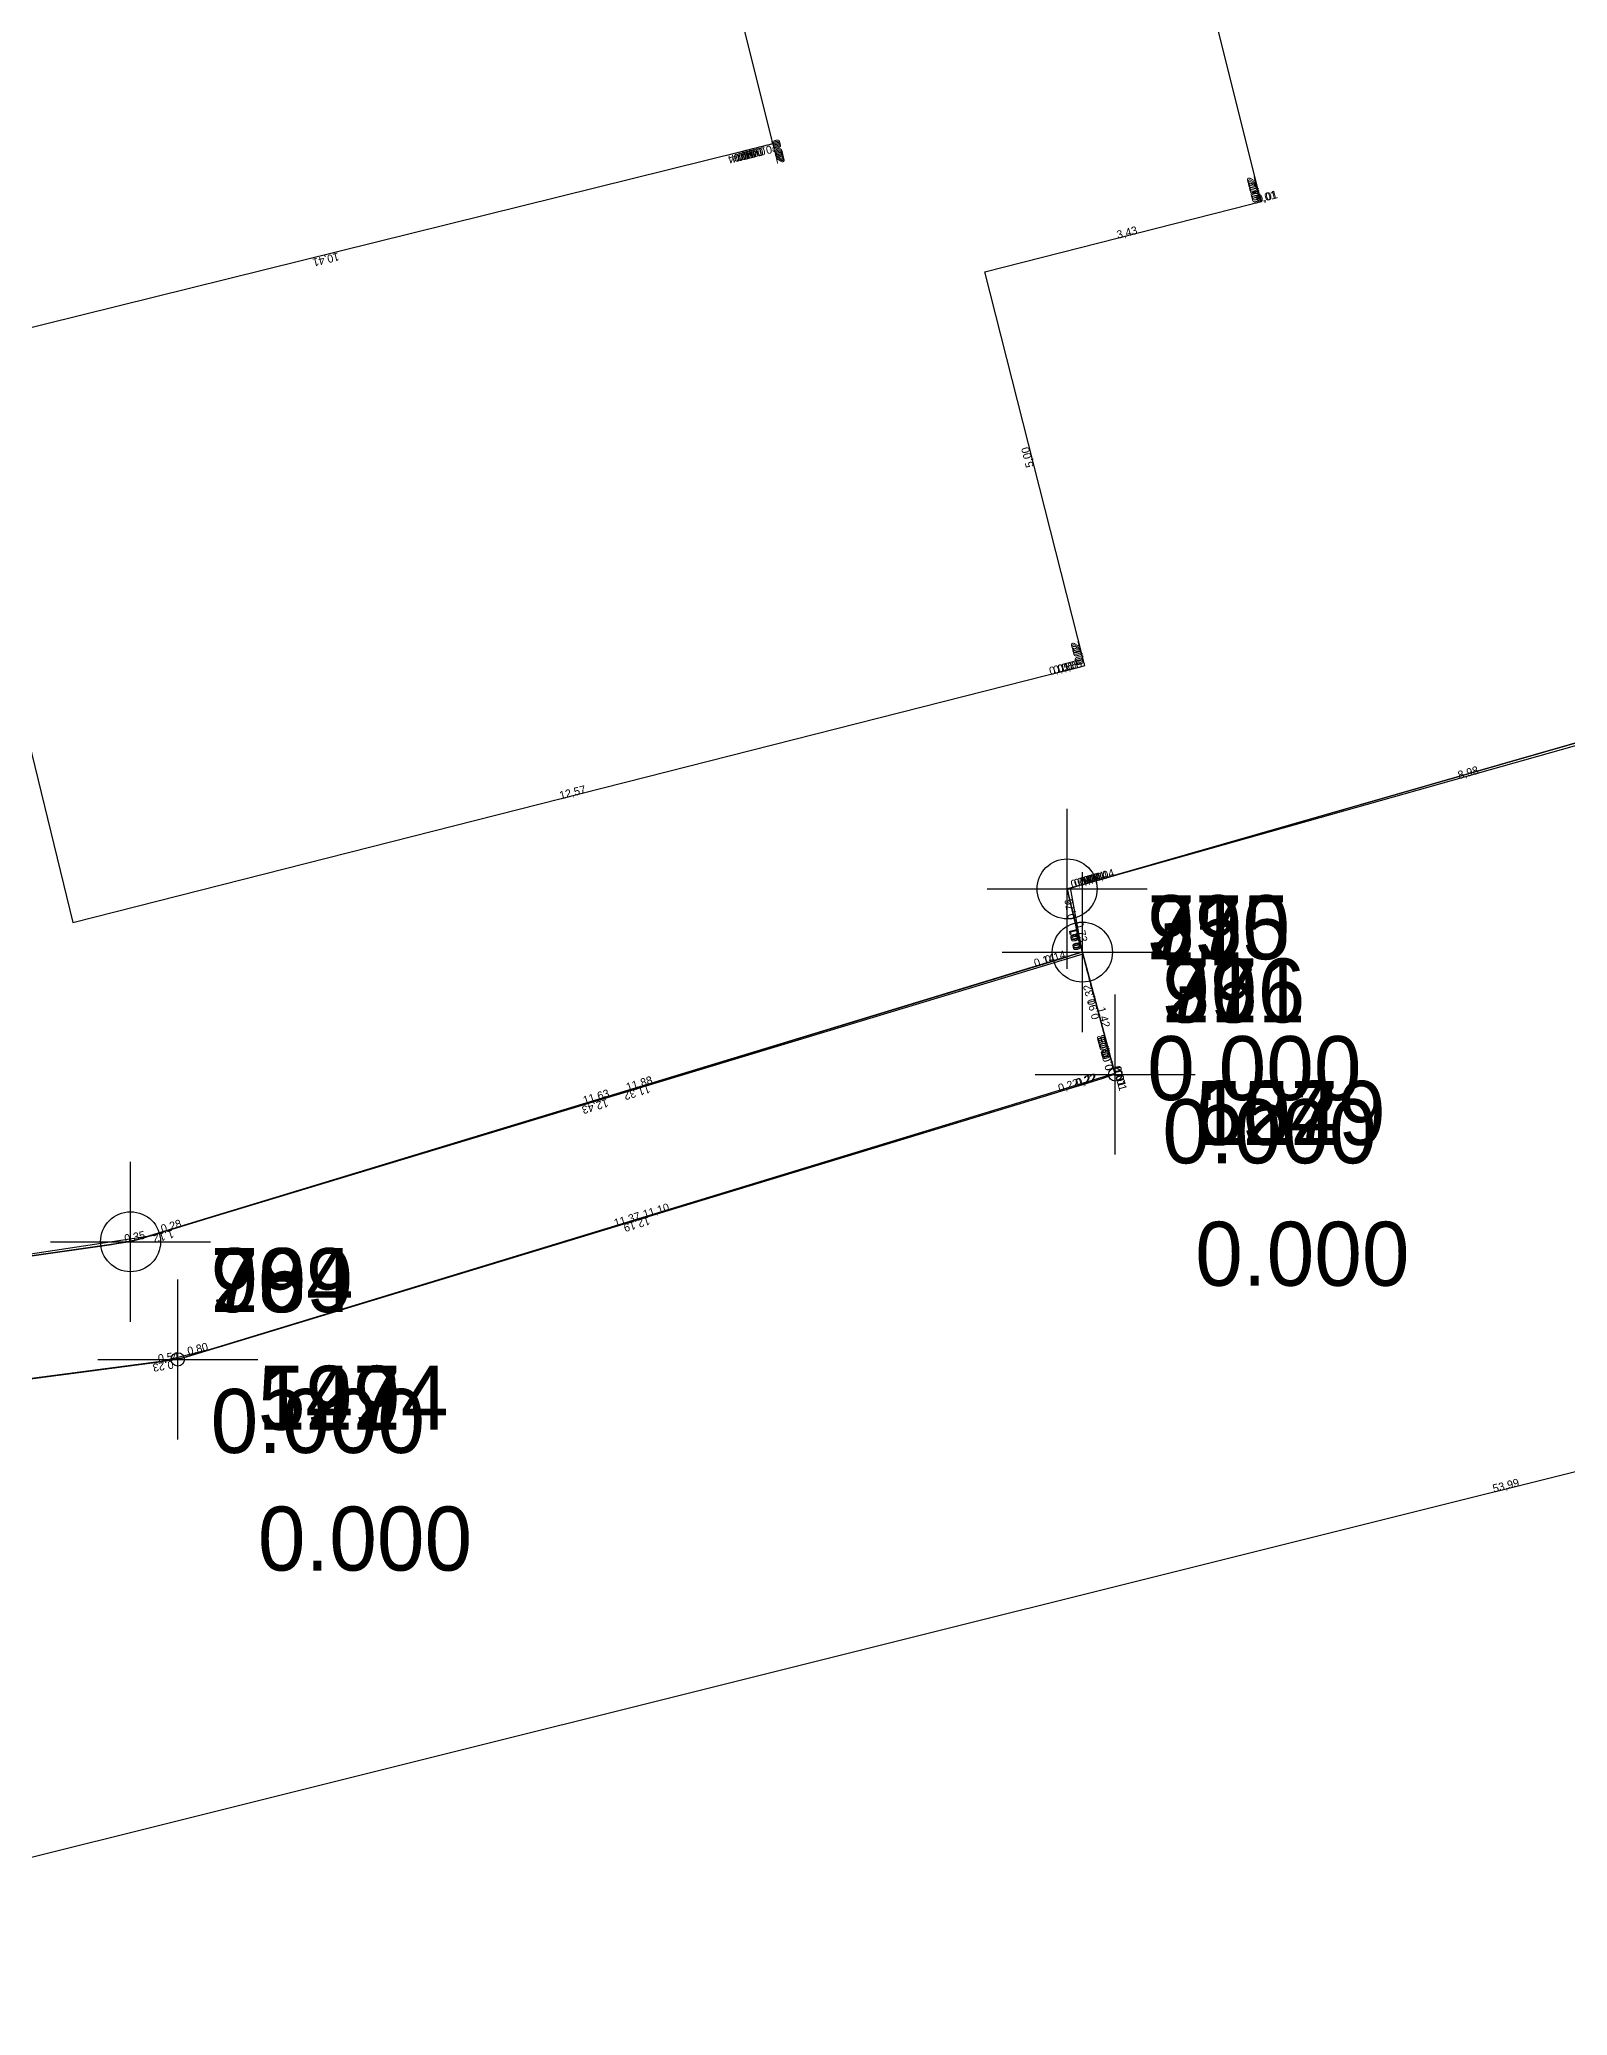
# Model space of a CAD drawing. Header units: metres. Extents: x 581016 to 32581287, y 5319908 to 5321142.
# Drawn here: x 581136.77 to 581155.86, y 5320146.43 to 5320171.13 of the extents above; entities that cross this region are included whole.
import ezdxf
from ezdxf.enums import TextEntityAlignment as Align

# ---------------------------------------------------------------- set-up
doc = ezdxf.new("R2010")
doc.units = ezdxf.units.M
doc.header["$PDMODE"] = 2
doc.header["$PDSIZE"] = 1
for name, color, linetype in [('EdgeLengths', 7, 'Continuous'), ('Flurstuecksgrenzedxf', 7, 'Continuous'), ('Gebaeudeumrissliniedxf', 7, 'Continuous'), ('Grenzpunktdxf', 7, 'Continuous'), ('Grenzpunktunabgemarktdxf', 7, 'Continuous'), ('PointHeights', 7, 'Continuous'), ('PointNames', 7, 'Continuous'), ('UmringPStrassenverkehrdxf', 7, 'Continuous'), ('UmringPWohnbauFldxf', 7, 'Continuous'), ('UmringspolygonWegdxf', 7, 'Continuous')]:
    doc.layers.add(name, color=color, linetype=linetype)

msp = doc.modelspace()

# ---------------------------------------------------------------- linework, layer by layer
at = {"layer": 'Flurstuecksgrenzedxf', "color": 178}
for points in [[(581170.285, 5320166.448), (581149.79, 5320160.561), (581149.725, 5320160.542), (581149.659, 5320160.524), (581149.61, 5320160.509), (581149.612, 5320160.503), (581149.613, 5320160.497), (581149.614, 5320160.492), (581149.616, 5320160.486), (581149.617, 5320160.481), (581149.618, 5320160.475), (581149.62, 5320160.469), (581149.621, 5320160.464), (581149.622, 5320160.458), (581149.624, 5320160.452), (581149.794, 5320159.745), (581149.802, 5320159.713), (581150.169, 5320158.342), (581150.172, 5320158.331), (581150.175, 5320158.321), (581150.178, 5320158.31), (581150.181, 5320158.299), (581150.184, 5320158.288), (581150.187, 5320158.277), (581150.19, 5320158.266), (581150.193, 5320158.255), (581150.195, 5320158.244), (581150.198, 5320158.234), (581150.201, 5320158.223), (581150.204, 5320158.212), (581150.207, 5320158.201), (581138.552, 5320154.646), (581138.322, 5320154.607), (581133.186, 5320153.932)], [(581170.285, 5320166.448), (581149.79, 5320160.561), (581149.725, 5320160.542), (581149.659, 5320160.524), (581149.61, 5320160.509), (581149.612, 5320160.503), (581149.613, 5320160.497), (581149.614, 5320160.492), (581149.616, 5320160.486), (581149.617, 5320160.481), (581149.618, 5320160.475), (581149.62, 5320160.469), (581149.621, 5320160.464), (581149.622, 5320160.458), (581149.624, 5320160.452), (581149.794, 5320159.745), (581149.802, 5320159.713), (581150.169, 5320158.342), (581150.172, 5320158.331), (581150.175, 5320158.321), (581150.178, 5320158.31), (581150.181, 5320158.299), (581150.184, 5320158.288), (581150.187, 5320158.277), (581150.19, 5320158.266), (581150.193, 5320158.255), (581150.195, 5320158.244), (581150.198, 5320158.234), (581150.201, 5320158.223), (581150.204, 5320158.212), (581150.207, 5320158.201), (581138.552, 5320154.646), (581138.322, 5320154.607), (581133.186, 5320153.932)], [(581133.295, 5320155.442), (581138.174, 5320156.18), (581138.438, 5320156.261), (581149.799, 5320159.724), (581149.798, 5320159.727), (581149.797, 5320159.731), (581149.797, 5320159.734), (581149.796, 5320159.738), (581149.795, 5320159.741), (581149.794, 5320159.745), (581149.793, 5320159.748), (581149.792, 5320159.752), (581149.792, 5320159.755), (581149.791, 5320159.759), (581149.79, 5320159.762), (581149.789, 5320159.766), (581149.788, 5320159.769), (581149.651, 5320160.522), (581149.692, 5320160.533), (581149.733, 5320160.545), (581149.774, 5320160.556), (581149.815, 5320160.568), (581149.856, 5320160.579), (581149.897, 5320160.591), (581149.938, 5320160.602), (581149.979, 5320160.614), (581150.02, 5320160.626), (581150.061, 5320160.637), (581150.102, 5320160.649), (581150.143, 5320160.66), (581150.184, 5320160.672), (581158.83, 5320163.11)], [(581133.295, 5320155.442), (581138.174, 5320156.18), (581138.438, 5320156.261), (581149.799, 5320159.724), (581149.798, 5320159.727), (581149.797, 5320159.731), (581149.797, 5320159.734), (581149.796, 5320159.738), (581149.795, 5320159.741), (581149.794, 5320159.745), (581149.793, 5320159.748), (581149.792, 5320159.752), (581149.792, 5320159.755), (581149.791, 5320159.759), (581149.79, 5320159.762), (581149.789, 5320159.766), (581149.788, 5320159.769), (581149.651, 5320160.522), (581149.692, 5320160.533), (581149.733, 5320160.545), (581149.774, 5320160.556), (581149.815, 5320160.568), (581149.856, 5320160.579), (581149.897, 5320160.591), (581149.938, 5320160.602), (581149.979, 5320160.614), (581150.02, 5320160.626), (581150.061, 5320160.637), (581150.102, 5320160.649), (581150.143, 5320160.66), (581150.184, 5320160.672), (581158.83, 5320163.11)], [(581133.018, 5320153.91), (581138.246, 5320154.597), (581139.02, 5320154.788), (581149.638, 5320158.016), (581149.846, 5320158.079), (581150.054, 5320158.143), (581150.208, 5320158.197), (581150.201, 5320158.224), (581150.194, 5320158.251), (581150.186, 5320158.278), (581150.179, 5320158.306), (581150.172, 5320158.333), (581150.164, 5320158.36), (581150.157, 5320158.387), (581150.15, 5320158.414), (581150.143, 5320158.442), (581150.135, 5320158.469), (581149.902, 5320159.339), (581149.895, 5320159.366), (581149.887, 5320159.394), (581149.88, 5320159.421), (581149.873, 5320159.448), (581149.866, 5320159.475), (581149.858, 5320159.502), (581149.851, 5320159.53), (581149.844, 5320159.557), (581149.836, 5320159.584), (581149.829, 5320159.611), (581149.822, 5320159.638), (581149.815, 5320159.666), (581149.807, 5320159.693), (581137.91, 5320156.1), (581133, 5320155.4)], [(581133.018, 5320153.91), (581138.246, 5320154.597), (581139.02, 5320154.788), (581149.638, 5320158.016), (581149.846, 5320158.079), (581150.054, 5320158.143), (581150.208, 5320158.197), (581150.201, 5320158.224), (581150.194, 5320158.251), (581150.186, 5320158.278), (581150.179, 5320158.306), (581150.172, 5320158.333), (581150.164, 5320158.36), (581150.157, 5320158.387), (581150.15, 5320158.414), (581150.143, 5320158.442), (581150.135, 5320158.469), (581149.902, 5320159.339), (581149.895, 5320159.366), (581149.887, 5320159.394), (581149.88, 5320159.421), (581149.873, 5320159.448), (581149.866, 5320159.475), (581149.858, 5320159.502), (581149.851, 5320159.53), (581149.844, 5320159.557), (581149.836, 5320159.584), (581149.829, 5320159.611), (581149.822, 5320159.638), (581149.815, 5320159.666), (581149.807, 5320159.693), (581137.91, 5320156.1), (581133, 5320155.4)], [(581128.75, 5320146.43), (581181.13, 5320159.52)], [(581128.75, 5320146.43), (581181.13, 5320159.52)]]:
    msp.add_lwpolyline(points, dxfattribs=at)
at = {"layer": 'Gebaeudeumrissliniedxf', "color": 178}
msp.add_lwpolyline([(581145.005, 5320173.53), (581145.915, 5320169.88), (581145.919, 5320169.865), (581145.922, 5320169.85), (581145.926, 5320169.835), (581145.93, 5320169.82), (581145.888, 5320169.81), (581145.846, 5320169.799), (581145.804, 5320169.789), (581145.762, 5320169.778), (581145.72, 5320169.768), (581145.678, 5320169.758), (581145.637, 5320169.747), (581145.595, 5320169.737), (581145.553, 5320169.726), (581135.45, 5320167.22), (581137.19, 5320160.09), (581149.375, 5320163.184), (581149.426, 5320163.197), (581149.476, 5320163.21), (581149.527, 5320163.223), (581149.577, 5320163.236), (581149.628, 5320163.249), (581149.678, 5320163.261), (581149.729, 5320163.274), (581149.779, 5320163.287), (581149.83, 5320163.3), (581149.825, 5320163.32), (581149.82, 5320163.339), (581149.815, 5320163.359), (581149.81, 5320163.379), (581148.58, 5320168.22), (581151.906, 5320169.068), (581151.92, 5320169.072), (581151.933, 5320169.075), (581151.947, 5320169.079), (581151.961, 5320169.082), (581151.975, 5320169.086), (581151.989, 5320169.089), (581152.002, 5320169.093), (581152.016, 5320169.096), (581152.03, 5320169.1), (581152.024, 5320169.123), (581152.018, 5320169.147), (581152.012, 5320169.17), (581152.007, 5320169.194), (581150.57, 5320174.97)], dxfattribs=at)
msp.add_lwpolyline([(581145.005, 5320173.53), (581145.915, 5320169.88), (581145.919, 5320169.865), (581145.922, 5320169.85), (581145.926, 5320169.835), (581145.93, 5320169.82), (581145.888, 5320169.81), (581145.846, 5320169.799), (581145.804, 5320169.789), (581145.762, 5320169.778), (581145.72, 5320169.768), (581145.678, 5320169.758), (581145.637, 5320169.747), (581145.595, 5320169.737), (581145.553, 5320169.726), (581135.45, 5320167.22), (581137.19, 5320160.09), (581149.375, 5320163.184), (581149.426, 5320163.197), (581149.476, 5320163.21), (581149.527, 5320163.223), (581149.577, 5320163.236), (581149.628, 5320163.249), (581149.678, 5320163.261), (581149.729, 5320163.274), (581149.779, 5320163.287), (581149.83, 5320163.3), (581149.825, 5320163.32), (581149.82, 5320163.339), (581149.815, 5320163.359), (581149.81, 5320163.379), (581148.58, 5320168.22), (581151.906, 5320169.068), (581151.92, 5320169.072), (581151.933, 5320169.075), (581151.947, 5320169.079), (581151.961, 5320169.082), (581151.975, 5320169.086), (581151.989, 5320169.089), (581152.002, 5320169.093), (581152.016, 5320169.096), (581152.03, 5320169.1), (581152.024, 5320169.123), (581152.018, 5320169.147), (581152.012, 5320169.17), (581152.007, 5320169.194), (581150.57, 5320174.97)], dxfattribs=at)
at = {"layer": 'Grenzpunktdxf', "color": 178}
for centre in [(581149.61, 5320160.51), (581149.61, 5320160.51), (581149.61, 5320160.51), (581149.61, 5320160.51), (581149.8, 5320159.72), (581149.8, 5320159.72), (581149.8, 5320159.72), (581149.8, 5320159.72), (581137.91, 5320156.1), (581137.91, 5320156.1), (581137.91, 5320156.1), (581137.91, 5320156.1)]:
    msp.add_circle(centre, 0.375, dxfattribs=at)
at = {"layer": 'Grenzpunktdxf', "linetype": 'Continuous'}
for p in [(581149.61, 5320160.51), (581149.61, 5320160.51), (581149.61, 5320160.51), (581149.61, 5320160.51), (581149.8, 5320159.72), (581149.8, 5320159.72), (581149.8, 5320159.72), (581149.8, 5320159.72), (581137.91, 5320156.1), (581137.91, 5320156.1), (581137.91, 5320156.1), (581137.91, 5320156.1)]:
    msp.add_point(p, dxfattribs=at)
at = {"layer": 'Grenzpunktunabgemarktdxf', "color": 178}
for centre in [(581150.21, 5320158.19), (581150.21, 5320158.19), (581138.5, 5320154.63), (581138.5, 5320154.63)]:
    msp.add_circle(centre, 0.0833, dxfattribs=at)
at = {"layer": 'Grenzpunktunabgemarktdxf', "linetype": 'Continuous'}
for p in [(581150.21, 5320158.19), (581150.21, 5320158.19), (581150.21, 5320158.19), (581150.21, 5320158.19), (581138.5, 5320154.63), (581138.5, 5320154.63), (581138.5, 5320154.63), (581138.5, 5320154.63)]:
    msp.add_point(p, dxfattribs=at)
at = {"layer": 'UmringPStrassenverkehrdxf', "color": 178}
for points in [[(581170.285, 5320166.448), (581149.79, 5320160.561), (581149.725, 5320160.542), (581149.659, 5320160.524), (581149.61, 5320160.509), (581149.612, 5320160.503), (581149.613, 5320160.497), (581149.614, 5320160.492), (581149.616, 5320160.486), (581149.617, 5320160.481), (581149.618, 5320160.475), (581149.62, 5320160.469), (581149.621, 5320160.464), (581149.622, 5320160.458), (581149.624, 5320160.452), (581149.794, 5320159.745), (581149.802, 5320159.713), (581150.169, 5320158.342), (581150.172, 5320158.331), (581150.175, 5320158.321), (581150.178, 5320158.31), (581150.181, 5320158.299), (581150.184, 5320158.288), (581150.187, 5320158.277), (581150.19, 5320158.266), (581150.193, 5320158.255), (581150.195, 5320158.244), (581150.198, 5320158.234), (581150.201, 5320158.223), (581150.204, 5320158.212), (581150.207, 5320158.201), (581138.552, 5320154.646), (581138.322, 5320154.607), (581133.186, 5320153.932)], [(581170.285, 5320166.448), (581149.79, 5320160.561), (581149.725, 5320160.542), (581149.659, 5320160.524), (581149.61, 5320160.509), (581149.612, 5320160.503), (581149.613, 5320160.497), (581149.614, 5320160.492), (581149.616, 5320160.486), (581149.617, 5320160.481), (581149.618, 5320160.475), (581149.62, 5320160.469), (581149.621, 5320160.464), (581149.622, 5320160.458), (581149.624, 5320160.452), (581149.794, 5320159.745), (581149.802, 5320159.713), (581150.169, 5320158.342), (581150.172, 5320158.331), (581150.175, 5320158.321), (581150.178, 5320158.31), (581150.181, 5320158.299), (581150.184, 5320158.288), (581150.187, 5320158.277), (581150.19, 5320158.266), (581150.193, 5320158.255), (581150.195, 5320158.244), (581150.198, 5320158.234), (581150.201, 5320158.223), (581150.204, 5320158.212), (581150.207, 5320158.201), (581138.552, 5320154.646), (581138.322, 5320154.607), (581133.186, 5320153.932)], [(581128.75, 5320146.43), (581181.13, 5320159.52)], [(581128.75, 5320146.43), (581181.13, 5320159.52)]]:
    msp.add_lwpolyline(points, dxfattribs=at)
at = {"layer": 'UmringPWohnbauFldxf', "color": 178}
msp.add_lwpolyline([(581133.046, 5320155.407), (581137.67, 5320156.066), (581138.016, 5320156.132), (581149.145, 5320159.52), (581149.282, 5320159.562), (581149.42, 5320159.604), (581149.557, 5320159.646), (581149.694, 5320159.688), (581149.799, 5320159.722), (581149.797, 5320159.731), (581149.795, 5320159.74), (581149.793, 5320159.749), (581149.791, 5320159.759), (581149.789, 5320159.768), (581149.786, 5320159.777), (581149.784, 5320159.786), (581149.782, 5320159.795), (581149.61, 5320160.51), (581169.858, 5320166.324)], dxfattribs=at)
msp.add_lwpolyline([(581133.046, 5320155.407), (581137.67, 5320156.066), (581138.016, 5320156.132), (581149.145, 5320159.52), (581149.282, 5320159.562), (581149.42, 5320159.604), (581149.557, 5320159.646), (581149.694, 5320159.688), (581149.799, 5320159.722), (581149.797, 5320159.731), (581149.795, 5320159.74), (581149.793, 5320159.749), (581149.791, 5320159.759), (581149.789, 5320159.768), (581149.786, 5320159.777), (581149.784, 5320159.786), (581149.782, 5320159.795), (581149.61, 5320160.51), (581169.858, 5320166.324)], dxfattribs=at)
at = {"layer": 'UmringspolygonWegdxf', "color": 178}
msp.add_lwpolyline([(581132.79, 5320153.88), (581137.992, 5320154.563), (581138.526, 5320154.638), (581149.409, 5320157.946), (581149.622, 5320158.011), (581149.835, 5320158.076), (581150.049, 5320158.141), (581150.208, 5320158.197), (581150.201, 5320158.225), (581150.193, 5320158.253), (581150.186, 5320158.28), (581150.178, 5320158.308), (581150.171, 5320158.336), (581150.163, 5320158.364), (581150.156, 5320158.392), (581150.148, 5320158.42), (581150.141, 5320158.448), (581149.8, 5320159.72), (581138.967, 5320156.422), (581137.899, 5320156.098), (581133.291, 5320155.442)], dxfattribs=at)
msp.add_lwpolyline([(581132.79, 5320153.88), (581137.992, 5320154.563), (581138.526, 5320154.638), (581149.409, 5320157.946), (581149.622, 5320158.011), (581149.835, 5320158.076), (581150.049, 5320158.141), (581150.208, 5320158.197), (581150.201, 5320158.225), (581150.193, 5320158.253), (581150.186, 5320158.28), (581150.178, 5320158.308), (581150.171, 5320158.336), (581150.163, 5320158.364), (581150.156, 5320158.392), (581150.148, 5320158.42), (581150.141, 5320158.448), (581149.8, 5320159.72), (581138.967, 5320156.422), (581137.899, 5320156.098), (581133.291, 5320155.442)], dxfattribs=at)

# ---------------------------------------------------------------- texts
at = {"layer": 'EdgeLengths', "linetype": 'Continuous'}
for s, rotation, p in [('0,04', -166.0667, (581145.616, 5320169.732)), ('0,04', -166.0667, (581145.616, 5320169.732)), ('0,04', -166.0667, (581145.658, 5320169.742)), ('0,04', -166.0667, (581145.658, 5320169.742)), ('0,04', -166.0667, (581145.699, 5320169.753)), ('0,04', -166.0667, (581145.699, 5320169.753)), ('0,04', -166.0667, (581145.741, 5320169.763)), ('0,04', -166.0667, (581145.741, 5320169.763)), ('0,04', -166.0667, (581145.783, 5320169.774)), ('0,04', -166.0667, (581145.783, 5320169.774)), ('0,04', -166.0667, (581145.825, 5320169.784)), ('0,04', -166.0667, (581145.825, 5320169.784)), ('0,04', -166.0667, (581145.867, 5320169.794)), ('0,04', -166.0667, (581145.867, 5320169.794)), ('0,04', -166.0667, (581145.909, 5320169.805)), ('0,04', -166.0667, (581145.909, 5320169.805)), ('0,02', -75.9995, (581145.917, 5320169.863)), ('0,02', -75.9995, (581145.917, 5320169.863)), ('0,02', -75.9995, (581145.921, 5320169.848)), ('0,02', -75.9995, (581145.921, 5320169.848)), ('0,02', -75.9995, (581145.924, 5320169.833)), ('0,02', -75.9995, (581145.924, 5320169.833)), ('0,02', -75.9995, (581145.928, 5320169.818)), ('0,02', -75.9995, (581145.928, 5320169.818)), ('0,04', -166.0667, (581145.574, 5320169.722)), ('0,04', -166.0667, (581145.574, 5320169.722)), ('0,02', 103.9673, (581152.01, 5320169.172)), ('0,02', 103.9673, (581152.01, 5320169.172)), ('0,02', 103.9673, (581152.015, 5320169.149)), ('0,02', 103.9673, (581152.015, 5320169.149)), ('0,02', 103.9673, (581152.021, 5320169.125)), ('0,02', 103.9673, (581152.021, 5320169.125)), ('0,02', 103.9673, (581152.027, 5320169.102)), ('0,02', 103.9673, (581152.027, 5320169.102)), ('0,01', 14.3094, (581151.982, 5320169.078)), ('0,01', 14.3094, (581151.982, 5320169.078)), ('0,01', 14.3095, (581151.996, 5320169.081)), ('0,01', 14.3095, (581151.996, 5320169.081)), ('0,01', 14.3094, (581152.009, 5320169.085)), ('0,01', 14.3094, (581152.009, 5320169.085)), ('0,01', 14.3094, (581152.023, 5320169.088)), ('0,01', 14.3094, (581152.023, 5320169.088)), ('0,01', 14.3094, (581151.913, 5320169.06)), ('0,01', 14.3094, (581151.913, 5320169.06)), ('0,01', 14.3095, (581151.927, 5320169.064)), ('0,01', 14.3095, (581151.927, 5320169.064)), ('0,01', 14.3094, (581151.94, 5320169.067)), ('0,01', 14.3094, (581151.94, 5320169.067)), ('0,01', 14.3094, (581151.954, 5320169.071)), ('0,01', 14.3094, (581151.954, 5320169.071)), ('0,01', 14.3094, (581151.968, 5320169.074)), ('0,01', 14.3094, (581151.968, 5320169.074)), ('3,43', 14.3095, (581150.243, 5320168.634)), ('3,43', 14.3095, (581150.243, 5320168.634)), ('10,41', -166.0667, (581140.501, 5320168.463)), ('10,41', -166.0667, (581140.501, 5320168.463)), ('5,00', 104.2552, (581149.195, 5320165.789)), ('5,00', 104.2552, (581149.195, 5320165.789)), ('0,02', 104.2552, (581149.812, 5320163.359)), ('0,02', 104.2552, (581149.812, 5320163.359)), ('0,02', 104.2552, (581149.817, 5320163.339)), ('0,02', 104.2552, (581149.817, 5320163.339)), ('0,02', 104.2552, (581149.823, 5320163.32)), ('0,02', 104.2552, (581149.823, 5320163.32)), ('0,05', 14.2494, (581149.4, 5320163.181)), ('0,05', 14.2494, (581149.4, 5320163.181)), ('0,05', 14.2494, (581149.451, 5320163.194)), ('0,05', 14.2494, (581149.451, 5320163.194)), ('0,05', 14.2494, (581149.501, 5320163.207)), ('0,05', 14.2494, (581149.501, 5320163.207)), ('0,05', 14.2494, (581149.552, 5320163.219)), ('0,05', 14.2494, (581149.552, 5320163.219)), ('0,05', 14.2494, (581149.602, 5320163.232)), ('0,05', 14.2494, (581149.602, 5320163.232)), ('0,05', 14.2494, (581149.653, 5320163.245)), ('0,05', 14.2494, (581149.653, 5320163.245)), ('0,02', 104.2552, (581149.827, 5320163.3)), ('0,02', 104.2552, (581149.827, 5320163.3)), ('0,05', 14.2494, (581149.704, 5320163.258)), ('0,05', 14.2494, (581149.704, 5320163.258)), ('0,05', 14.2494, (581149.754, 5320163.271)), ('0,05', 14.2494, (581149.754, 5320163.271)), ('0,05', 14.2494, (581149.805, 5320163.284)), ('0,05', 14.2494, (581149.805, 5320163.284)), ('8,98', 15.7482, (581154.507, 5320161.881)), ('8,98', 15.7482, (581154.507, 5320161.881)), ('12,57', 14.2494, (581143.282, 5320161.627)), ('12,57', 14.2494, (581143.282, 5320161.627)), ('0,04', 15.7482, (581149.671, 5320160.517)), ('0,04', 15.7482, (581149.671, 5320160.517)), ('0,04', 15.7482, (581149.712, 5320160.529)), ('0,04', 15.7482, (581149.712, 5320160.529)), ('0,04', 15.7482, (581149.753, 5320160.54)), ('0,04', 15.7482, (581149.753, 5320160.54)), ('0,04', 15.7482, (581149.794, 5320160.552)), ('0,04', 15.7482, (581149.794, 5320160.552)), ('0,04', 15.7482, (581149.835, 5320160.564)), ('0,04', 15.7482, (581149.835, 5320160.564)), ('0,04', 15.7482, (581149.876, 5320160.575)), ('0,04', 15.7482, (581149.876, 5320160.575)), ('0,04', 15.7482, (581149.917, 5320160.587)), ('0,04', 15.7482, (581149.917, 5320160.587)), ('0,04', 15.7482, (581149.958, 5320160.598)), ('0,04', 15.7482, (581149.958, 5320160.598)), ('0,04', 15.7482, (581149.999, 5320160.61)), ('0,04', 15.7482, (581149.999, 5320160.61)), ('0,04', 15.7482, (581150.04, 5320160.621)), ('0,04', 15.7482, (581150.04, 5320160.621)), ('0,04', 15.7482, (581150.081, 5320160.633)), ('0,04', 15.7482, (581150.081, 5320160.633)), ('0,04', 15.7482, (581150.122, 5320160.644)), ('0,04', 15.7482, (581150.122, 5320160.644)), ('0,04', 15.7482, (581150.163, 5320160.656)), ('0,04', 15.7482, (581150.163, 5320160.656)), ('0,05', -162.6353, (581149.635, 5320160.506)), ('0,05', -162.6353, (581149.635, 5320160.506)), ('0,05', -162.6353, (581149.635, 5320160.506)), ('0,05', -162.6353, (581149.635, 5320160.506)), ('0,07', -164.2518, (581149.692, 5320160.523)), ('0,07', -164.2518, (581149.692, 5320160.523)), ('0,07', -164.2518, (581149.692, 5320160.523)), ('0,07', -164.2518, (581149.692, 5320160.523)), ('0,07', -164.2518, (581149.758, 5320160.542)), ('0,07', -164.2518, (581149.758, 5320160.542)), ('0,07', -164.2518, (581149.758, 5320160.542)), ('0,07', -164.2518, (581149.758, 5320160.542)), ('0,74', 103.5232, (581149.696, 5320160.143)), ('0,74', 103.5232, (581149.696, 5320160.143)), ('0,76', 100.3343, (581149.72, 5320160.135)), ('0,76', 100.3343, (581149.72, 5320160.135)), ('0,01', -76.4768, (581149.611, 5320160.496)), ('0,01', -76.4768, (581149.611, 5320160.496)), ('0,01', -76.4768, (581149.611, 5320160.496)), ('0,01', -76.4768, (581149.611, 5320160.496)), ('0,01', -76.4768, (581149.612, 5320160.49)), ('0,01', -76.4768, (581149.612, 5320160.49)), ('0,01', -76.4768, (581149.612, 5320160.49)), ('0,01', -76.4768, (581149.612, 5320160.49)), ('0,01', -76.4768, (581149.614, 5320160.485)), ('0,01', -76.4768, (581149.614, 5320160.485)), ('0,01', -76.4768, (581149.614, 5320160.485)), ('0,01', -76.4768, (581149.614, 5320160.485)), ('0,01', -76.4768, (581149.615, 5320160.479)), ('0,01', -76.4768, (581149.615, 5320160.479)), ('0,01', -76.4768, (581149.615, 5320160.479)), ('0,01', -76.4768, (581149.615, 5320160.479)), ('0,01', -76.4768, (581149.616, 5320160.473)), ('0,01', -76.4768, (581149.616, 5320160.473)), ('0,01', -76.4768, (581149.616, 5320160.473)), ('0,01', -76.4768, (581149.616, 5320160.473)), ('0,01', -76.4768, (581149.618, 5320160.468)), ('0,01', -76.4768, (581149.618, 5320160.468)), ('0,01', -76.4768, (581149.618, 5320160.468)), ('0,01', -76.4768, (581149.618, 5320160.468)), ('0,01', -76.4768, (581149.619, 5320160.462)), ('0,01', -76.4768, (581149.619, 5320160.462)), ('0,01', -76.4768, (581149.619, 5320160.462)), ('0,01', -76.4768, (581149.619, 5320160.462)), ('0,01', -76.4768, (581149.62, 5320160.456)), ('0,01', -76.4768, (581149.62, 5320160.456)), ('0,01', -76.4768, (581149.62, 5320160.456)), ('0,01', -76.4768, (581149.62, 5320160.456)), ('0,01', -76.4768, (581149.622, 5320160.451)), ('0,01', -76.4768, (581149.622, 5320160.451)), ('0,01', -76.4768, (581149.622, 5320160.451)), ('0,01', -76.4768, (581149.622, 5320160.451)), ('0,01', -76.4768, (581149.623, 5320160.445)), ('0,01', -76.4768, (581149.623, 5320160.445)), ('0,01', -76.4768, (581149.623, 5320160.445)), ('0,01', -76.4768, (581149.623, 5320160.445)), ('0,73', -76.4768, (581149.709, 5320160.088)), ('0,73', -76.4768, (581149.709, 5320160.088)), ('0,73', -76.4768, (581149.709, 5320160.088)), ('0,73', -76.4768, (581149.709, 5320160.088)), ('0,01', 103.5232, (581149.783, 5320159.781)), ('0,01', 103.5232, (581149.783, 5320159.781)), ('0,01', 103.5232, (581149.785, 5320159.771)), ('0,01', 103.5232, (581149.785, 5320159.771)), ('0,00', 103.5232, (581149.789, 5320159.757)), ('0,00', 103.5232, (581149.789, 5320159.757)), ('0,00', 103.5232, (581149.789, 5320159.754)), ('0,00', 103.5232, (581149.789, 5320159.754)), ('0,01', 103.5232, (581149.787, 5320159.762)), ('0,01', 103.5232, (581149.787, 5320159.762)), ('0,00', 103.5232, (581149.79, 5320159.75)), ('0,00', 103.5232, (581149.79, 5320159.75)), ('0,00', 103.5232, (581149.791, 5320159.747)), ('0,00', 103.5232, (581149.791, 5320159.747)), ('0,00', 103.5232, (581149.792, 5320159.743)), ('0,00', 103.5232, (581149.792, 5320159.743)), ('0,01', 103.5232, (581149.79, 5320159.753)), ('0,01', 103.5232, (581149.79, 5320159.753)), ('0,00', 103.5232, (581149.793, 5320159.74)), ('0,00', 103.5232, (581149.793, 5320159.74)), ('0,00', 103.5232, (581149.794, 5320159.736)), ('0,00', 103.5232, (581149.794, 5320159.736)), ('0,01', 103.5232, (581149.792, 5320159.744)), ('0,01', 103.5232, (581149.792, 5320159.744)), ('0,00', 103.5232, (581149.795, 5320159.733)), ('0,00', 103.5232, (581149.795, 5320159.733)), ('0,00', 103.5232, (581149.795, 5320159.729)), ('0,00', 103.5232, (581149.795, 5320159.729)), ('0,00', 103.5232, (581149.796, 5320159.726)), ('0,00', 103.5232, (581149.796, 5320159.726)), ('0,00', 103.5232, (581149.797, 5320159.722)), ('0,00', 103.5232, (581149.797, 5320159.722)), ('0,01', 103.5232, (581149.794, 5320159.735)), ('0,01', 103.5232, (581149.794, 5320159.735)), ('0,00', 103.5232, (581149.798, 5320159.719)), ('0,00', 103.5232, (581149.798, 5320159.719)), ('0,00', 103.5232, (581149.799, 5320159.715)), ('0,00', 103.5232, (581149.799, 5320159.715)), ('0,01', 103.5232, (581149.796, 5320159.726)), ('0,01', 103.5232, (581149.796, 5320159.726)), ('0,01', 103.5232, (581149.798, 5320159.717)), ('0,01', 103.5232, (581149.798, 5320159.717)), ('0,03', 105.0013, (581149.811, 5320159.669)), ('0,03', 105.0013, (581149.811, 5320159.669)), ('0,03', 105.0013, (581149.818, 5320159.642)), ('0,03', 105.0013, (581149.818, 5320159.642)), ('0,03', 105.0013, (581149.826, 5320159.615)), ('0,03', 105.0013, (581149.826, 5320159.615)), ('0,11', 18.0535, (581149.747, 5320159.695)), ('0,11', 18.0535, (581149.747, 5320159.695)), ('0,14', 16.9333, (581149.213, 5320159.531)), ('0,14', 16.9333, (581149.213, 5320159.531)), ('0,14', 16.9333, (581149.351, 5320159.573)), ('0,14', 16.9333, (581149.351, 5320159.573)), ('0,14', 16.9333, (581149.488, 5320159.615)), ('0,14', 16.9333, (581149.488, 5320159.615)), ('0,14', 16.9333, (581149.626, 5320159.657)), ('0,14', 16.9333, (581149.626, 5320159.657)), ('0,03', 105.0013, (581149.833, 5320159.588)), ('0,03', 105.0013, (581149.833, 5320159.588)), ('0,03', 105.0013, (581149.84, 5320159.56)), ('0,03', 105.0013, (581149.84, 5320159.56)), ('0,03', 105.0013, (581149.847, 5320159.533)), ('0,03', 105.0013, (581149.847, 5320159.533)), ('0,03', 105.0013, (581149.855, 5320159.506)), ('0,03', 105.0013, (581149.855, 5320159.506)), ('0,03', 105.0013, (581149.862, 5320159.479)), ('0,03', 105.0013, (581149.862, 5320159.479)), ('0,03', 105.0013, (581149.869, 5320159.452)), ('0,03', 105.0013, (581149.869, 5320159.452)), ('0,03', 105.0013, (581149.877, 5320159.424)), ('0,03', 105.0013, (581149.877, 5320159.424)), ('0,03', 105.0013, (581149.884, 5320159.397)), ('0,03', 105.0013, (581149.884, 5320159.397)), ('0,03', 105.0013, (581149.891, 5320159.37)), ('0,03', 105.0013, (581149.891, 5320159.37)), ('0,03', -76.1549, (581149.798, 5320159.719)), ('0,03', -76.1549, (581149.798, 5320159.719)), ('0,03', -76.1549, (581149.798, 5320159.719)), ('0,03', -76.1549, (581149.798, 5320159.719)), ('0,03', 105.0013, (581149.898, 5320159.343)), ('0,03', 105.0013, (581149.898, 5320159.343)), ('1,32', 105.0013, (581149.97, 5320159.074)), ('1,32', 105.0013, (581149.97, 5320159.074)), ('0,90', 105.0013, (581150.019, 5320158.894)), ('0,90', 105.0013, (581150.019, 5320158.894)), ('1,42', -74.9987, (581149.986, 5320159.018)), ('1,42', -74.9987, (581149.986, 5320159.018)), ('1,42', -74.9987, (581149.986, 5320159.018)), ('1,42', -74.9987, (581149.986, 5320159.018)), ('0,03', 105.0013, (581150.139, 5320158.445)), ('0,03', 105.0013, (581150.139, 5320158.445)), ('0,03', 105.0013, (581150.145, 5320158.424)), ('0,03', 105.0013, (581150.145, 5320158.424)), ('0,03', 105.0013, (581150.146, 5320158.418)), ('0,03', 105.0013, (581150.146, 5320158.418)), ('0,03', 105.0013, (581150.152, 5320158.396)), ('0,03', 105.0013, (581150.152, 5320158.396)), ('0,03', 105.0013, (581150.154, 5320158.391)), ('0,03', 105.0013, (581150.154, 5320158.391)), ('0,03', 105.0013, (581150.16, 5320158.368)), ('0,03', 105.0013, (581150.16, 5320158.368)), ('0,03', 105.0013, (581150.161, 5320158.364)), ('0,03', 105.0013, (581150.161, 5320158.364)), ('0,03', 105.0013, (581150.167, 5320158.34)), ('0,03', 105.0013, (581150.167, 5320158.34)), ('0,03', 105.0013, (581150.168, 5320158.336)), ('0,03', 105.0013, (581150.168, 5320158.336)), ('0,03', 105.0013, (581150.175, 5320158.312)), ('0,03', 105.0013, (581150.175, 5320158.312)), ('0,03', 105.0013, (581150.175, 5320158.309)), ('0,03', 105.0013, (581150.175, 5320158.309)), ('0,03', 105.0013, (581150.182, 5320158.284)), ('0,03', 105.0013, (581150.182, 5320158.284)), ('0,03', 105.0013, (581150.183, 5320158.282)), ('0,03', 105.0013, (581150.183, 5320158.282)), ('0,03', 105.0013, (581150.189, 5320158.257)), ('0,03', 105.0013, (581150.189, 5320158.257)), ('0,03', 105.0013, (581150.19, 5320158.255)), ('0,03', 105.0013, (581150.19, 5320158.255)), ('0,03', 105.0013, (581150.197, 5320158.229)), ('0,03', 105.0013, (581150.197, 5320158.229)), ('0,03', 105.0013, (581150.197, 5320158.228)), ('0,03', 105.0013, (581150.197, 5320158.228)), ('0,03', 105.0013, (581150.205, 5320158.2)), ('0,03', 105.0013, (581150.204, 5320158.201)), ('0,03', 105.0013, (581150.205, 5320158.2)), ('0,03', 105.0013, (581150.204, 5320158.201)), ('11,88', 16.9507, (581144.119, 5320157.982)), ('11,88', 16.9507, (581144.119, 5320157.982)), ('0,22', 16.91, (581149.515, 5320157.969)), ('0,22', 16.91, (581149.515, 5320157.969)), ('0,22', 16.91, (581149.729, 5320158.034)), ('0,22', 16.91, (581149.729, 5320158.034)), ('0,22', 16.91, (581149.742, 5320158.038)), ('0,22', 16.91, (581149.742, 5320158.038)), ('0,22', 16.91, (581149.942, 5320158.099)), ('0,22', 16.91, (581149.942, 5320158.099)), ('0,22', 16.91, (581149.95, 5320158.101)), ('0,22', 16.91, (581149.95, 5320158.101)), ('0,17', 19.2959, (581150.128, 5320158.159)), ('0,17', 19.2959, (581150.128, 5320158.159)), ('0,16', 19.3753, (581150.131, 5320158.16)), ('0,16', 19.3753, (581150.131, 5320158.16)), ('0,01', -74.9987, (581150.171, 5320158.327)), ('0,01', -74.9987, (581150.171, 5320158.327)), ('0,01', -74.9987, (581150.171, 5320158.327)), ('0,01', -74.9987, (581150.171, 5320158.327)), ('0,01', -74.9987, (581150.174, 5320158.316)), ('0,01', -74.9987, (581150.174, 5320158.316)), ('0,01', -74.9987, (581150.174, 5320158.316)), ('0,01', -74.9987, (581150.174, 5320158.316)), ('0,01', -74.9987, (581150.176, 5320158.305)), ('0,01', -74.9987, (581150.176, 5320158.305)), ('0,01', -74.9987, (581150.176, 5320158.305)), ('0,01', -74.9987, (581150.176, 5320158.305)), ('0,01', -74.9987, (581150.179, 5320158.294)), ('0,01', -74.9987, (581150.179, 5320158.294)), ('0,01', -74.9987, (581150.179, 5320158.294)), ('0,01', -74.9987, (581150.179, 5320158.294)), ('0,01', -74.9987, (581150.182, 5320158.283)), ('0,01', -74.9987, (581150.182, 5320158.283)), ('0,01', -74.9987, (581150.182, 5320158.283)), ('0,01', -74.9987, (581150.182, 5320158.283)), ('0,01', -74.9987, (581150.185, 5320158.272)), ('0,01', -74.9987, (581150.185, 5320158.272)), ('0,01', -74.9987, (581150.185, 5320158.272)), ('0,01', -74.9987, (581150.185, 5320158.272)), ('0,01', -74.9987, (581150.188, 5320158.262)), ('0,01', -74.9987, (581150.188, 5320158.262)), ('0,01', -74.9987, (581150.188, 5320158.262)), ('0,01', -74.9987, (581150.188, 5320158.262)), ('0,01', -74.9987, (581150.191, 5320158.251)), ('0,01', -74.9987, (581150.191, 5320158.251)), ('0,01', -74.9987, (581150.191, 5320158.251)), ('0,01', -74.9987, (581150.191, 5320158.251)), ('0,01', -74.9987, (581150.194, 5320158.24)), ('0,01', -74.9987, (581150.194, 5320158.24)), ('0,01', -74.9987, (581150.194, 5320158.24)), ('0,01', -74.9987, (581150.194, 5320158.24)), ('0,01', -74.9987, (581150.197, 5320158.229)), ('0,01', -74.9987, (581150.197, 5320158.229)), ('0,01', -74.9987, (581150.197, 5320158.229)), ('0,01', -74.9987, (581150.197, 5320158.229)), ('0,01', -74.9987, (581150.2, 5320158.218)), ('0,01', -74.9987, (581150.2, 5320158.218)), ('0,01', -74.9987, (581150.2, 5320158.218)), ('0,01', -74.9987, (581150.2, 5320158.218)), ('0,01', -74.9987, (581150.203, 5320158.207)), ('0,01', -74.9987, (581150.203, 5320158.207)), ('0,01', -74.9987, (581150.203, 5320158.207)), ('0,01', -74.9987, (581150.203, 5320158.207)), ('0,01', -74.9987, (581150.206, 5320158.196)), ('0,01', -74.9987, (581150.206, 5320158.196)), ('0,01', -74.9987, (581150.206, 5320158.196)), ('0,01', -74.9987, (581150.206, 5320158.196)), ('12,43', -163.1965, (581143.859, 5320157.886)), ('12,43', -163.1965, (581143.859, 5320157.886)), ('11,63', 16.9333, (581143.58, 5320157.816)), ('11,63', 16.9333, (581143.58, 5320157.816)), ('11,32', -163.0667, (581144.383, 5320158.061)), ('11,32', -163.0667, (581144.383, 5320158.061)), ('11,37', 16.91, (581143.967, 5320156.282)), ('11,37', 16.91, (581143.967, 5320156.282)), ('12,19', -163.0371, (581144.38, 5320156.413)), ('12,19', -163.0371, (581144.38, 5320156.413)), ('12,19', -163.0371, (581144.38, 5320156.413)), ('12,19', -163.0371, (581144.38, 5320156.413)), ('11,10', 16.91, (581144.329, 5320156.392)), ('11,10', 16.91, (581144.329, 5320156.392)), ('0,35', 10.8716, (581137.843, 5320156.089)), ('0,35', 10.8716, (581137.843, 5320156.089)), ('1,12', -163.1535, (581138.433, 5320156.25)), ('1,12', -163.1535, (581138.433, 5320156.25)), ('0,28', 16.9333, (581138.306, 5320156.211)), ('0,28', 16.9333, (581138.306, 5320156.211)), ('0,54', 7.9566, (581138.259, 5320154.591)), ('0,54', 7.9566, (581138.259, 5320154.591)), ('0,80', 13.8969, (581138.633, 5320154.682)), ('0,80', 13.8969, (581138.633, 5320154.682)), ('0,23', -170.3257, (581138.437, 5320154.616)), ('0,23', -170.3257, (581138.437, 5320154.616)), ('0,23', -170.3257, (581138.437, 5320154.616)), ('0,23', -170.3257, (581138.437, 5320154.616)), ('53,99', 14.0311, (581154.94, 5320152.965)), ('53,99', 14.0311, (581154.94, 5320152.965)), ('53,99', 14.0311, (581154.94, 5320152.965)), ('53,99', 14.0311, (581154.94, 5320152.965))]:
    msp.add_text(s, height=0.1, rotation=rotation, dxfattribs=at).set_placement(p)
at = {"layer": 'PointHeights', "linetype": 'Continuous'}
for p in [(581150.61, 5320158.67), (581150.61, 5320158.67), (581150.61, 5320158.67), (581150.61, 5320158.67), (581150.8, 5320157.88), (581150.8, 5320157.88), (581150.8, 5320157.88), (581150.8, 5320157.88), (581151.21, 5320156.35), (581151.21, 5320156.35), (581151.21, 5320156.35), (581151.21, 5320156.35), (581138.91, 5320154.26), (581138.91, 5320154.26), (581138.91, 5320154.26), (581138.91, 5320154.26), (581139.5, 5320152.79), (581139.5, 5320152.79), (581139.5, 5320152.79), (581139.5, 5320152.79)]:
    msp.add_text('0.000', height=0.8, dxfattribs=at).set_placement(p, align=Align.TOP_LEFT)
at = {"layer": 'PointNames', "linetype": 'Continuous'}
for s, p in [('35', (581150.61, 5320160.43)), ('970', (581150.61, 5320160.43)), ('295', (581150.61, 5320160.43)), ('710', (581150.61, 5320160.43)), ('36', (581150.8, 5320159.64)), ('971', (581150.8, 5320159.64)), ('296', (581150.8, 5320159.64)), ('711', (581150.8, 5320159.64)), ('604', (581151.21, 5320158.11)), ('1229', (581151.21, 5320158.11)), ('1279', (581151.21, 5320158.11)), ('554', (581151.21, 5320158.11)), ('964', (581138.91, 5320156.02)), ('29', (581138.91, 5320156.02)), ('289', (581138.91, 5320156.02)), ('704', (581138.91, 5320156.02)), ('549', (581139.5, 5320154.55)), ('599', (581139.5, 5320154.55)), ('1224', (581139.5, 5320154.55)), ('1274', (581139.5, 5320154.55))]:
    msp.add_text(s, height=0.8, dxfattribs=at).set_placement(p, align=Align.TOP_LEFT)

doc.saveas('drawing.dxf')
